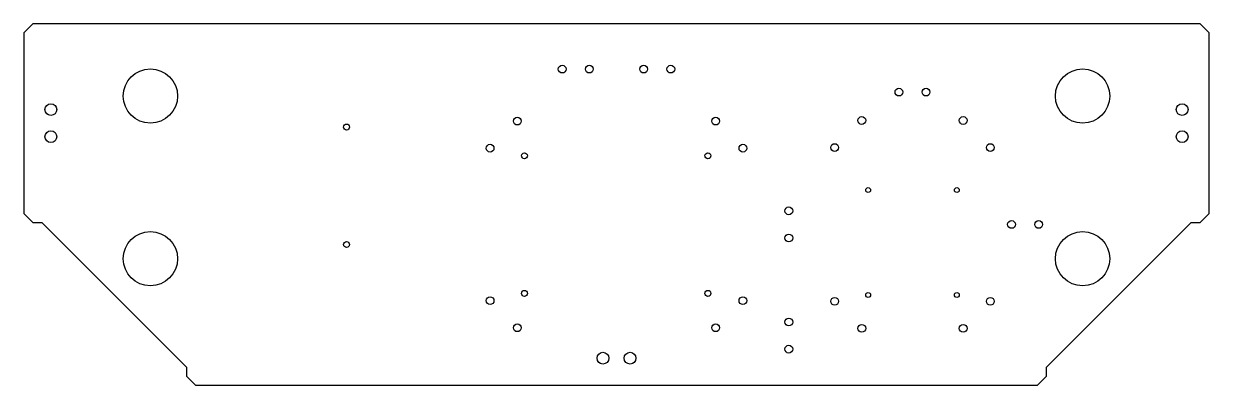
# Model space of a CAD drawing. Header units: millimetres. Extents: x 0 to 655, y -200 to 0.
import ezdxf

# ---------------------------------------------------------------- set-up
doc = ezdxf.new("R2010")
doc.units = ezdxf.units.MM

msp = doc.modelspace()

# ---------------------------------------------------------------- linework, layer by layer
msp.add_lwpolyline([(650, -110), (655, -105), (655, -5), (650, 0), (5, 0), (0, -5), (0, -105), (5, -110), (10, -110), (90, -190), (90, -195), (95, -200), (560, -200), (565, -195), (565, -190), (645, -110)], close=True)
for centre, radius in [((70, -40), 15), ((297.5, -25.12), 2.15), ((312.5, -25.12), 2.15), ((342.5, -25.12), 2.15), ((357.5, -25.12), 2.15), ((585, -40), 15), ((483.52, -37.84), 2.15), ((498.52, -37.84), 2.15), ((15, -47.5), 3.25), ((640, -47.5), 3.25), ((272.67, -53.87), 2.15), ((382.33, -53.87), 2.15), ((463.02, -53.52), 2.15), ((519.02, -53.52), 2.15), ((178.36, -57.15), 1.65), ((15, -62.5), 3.25), ((640, -62.5), 3.25), ((257.67, -68.87), 2.15), ((276.65, -73.07), 1.65), ((378, -73.07), 1.65), ((397.33, -68.87), 2.15), ((448.02, -68.52), 2.15), ((534.02, -68.52), 2.15), ((466.52, -92.02), 1.35), ((515.52, -92.02), 1.35), ((422.68, -103.52), 2.15), ((545.75, -111.02), 2.15), ((560.75, -111.02), 2.15), ((70, -130), 15), ((422.68, -118.52), 2.15), ((585, -130), 15), ((178.36, -122.15), 1.65), ((276.65, -149.17), 1.65), ((378, -149.17), 1.65), ((466.52, -150.02), 1.35), ((515.52, -150.02), 1.35), ((257.67, -153.17), 2.15), ((397.33, -153.17), 2.15), ((448.02, -153.52), 2.15), ((534.02, -153.52), 2.15), ((422.68, -165), 2.15), ((272.67, -168.17), 2.15), ((382.33, -168.17), 2.15), ((463.02, -168.52), 2.15), ((519.02, -168.52), 2.15), ((320, -185), 3.25), ((335, -185), 3.25), ((422.68, -180), 2.15)]:
    msp.add_circle(centre, radius)

doc.saveas('drawing.dxf')
